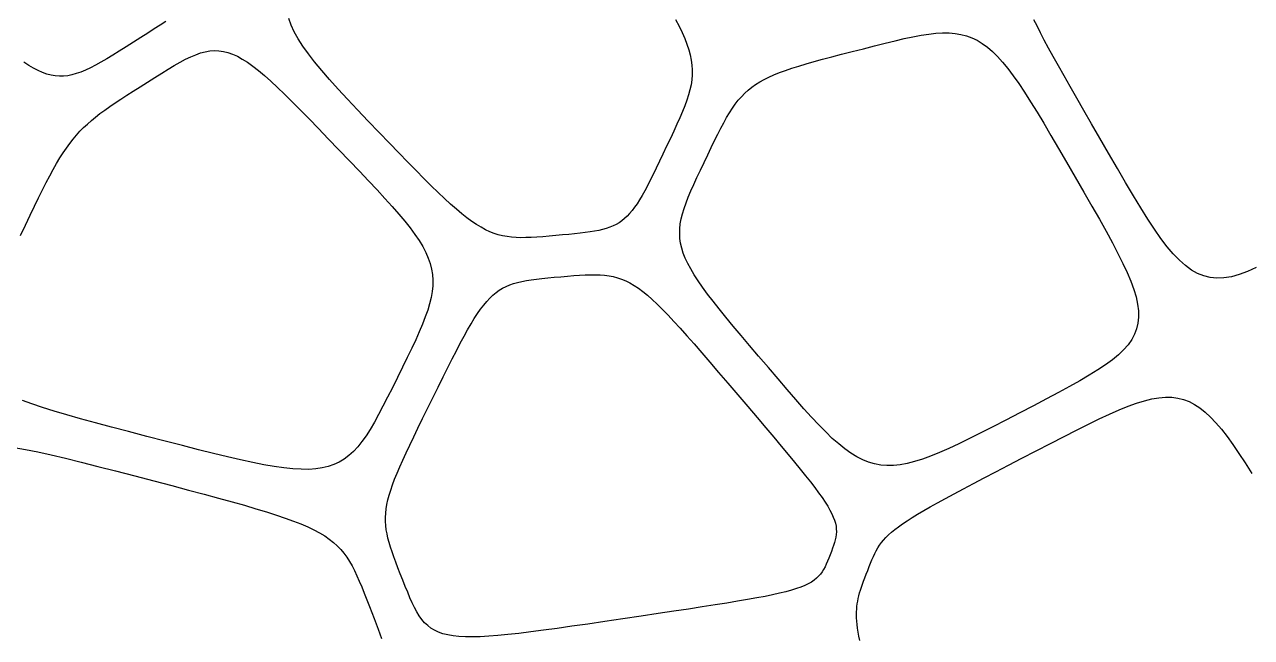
# Model space of a CAD drawing. Header units: millimetres. Extents: x 0 to 2400, y 0 to 1000.
# Drawn here: x 1495.2 to 1979.9, y 434.8 to 677 of the extents above; entities that cross this region are included whole.
import ezdxf

# ---------------------------------------------------------------- set-up
doc = ezdxf.new("R2010")
doc.units = ezdxf.units.MM

msp = doc.modelspace()

# ---------------------------------------------------------------- linework, layer by layer
at = {"layer": '39'}
for p, q in [((1543.94, 673.685), (1541.22, 671.962)), ((1546.48, 675.294), (1543.94, 673.685)), ((1548.85, 676.795), (1546.48, 675.294)), ((1551.04, 678.192), (1548.85, 676.795)), ((1538.31, 670.121), (1535.4, 668.282)), ((1541.22, 671.962), (1538.31, 670.121)), ((1530.11, 664.98), (1527.7, 663.522)), ((1532.67, 666.567), (1530.11, 664.98)), ((1535.4, 668.282), (1532.67, 666.567)), ((1496.93, 660.872), (1494.95, 662.152)), ((1498.83, 659.764), (1496.93, 660.872)), ((1500.64, 658.826), (1498.83, 659.764)), ((1521.25, 659.951), (1519.32, 659.036)), ((1523.28, 661.006), (1521.25, 659.951)), ((1525.43, 662.197), (1523.28, 661.006)), ((1527.7, 663.522), (1525.43, 662.197)), ((1502.39, 658.055), (1500.64, 658.826)), ((1504.09, 657.45), (1502.39, 658.055)), ((1505.75, 657.007), (1504.09, 657.45)), ((1507.39, 656.724), (1505.75, 657.007)), ((1509.02, 656.599), (1507.39, 656.724)), ((1510.64, 656.63), (1509.02, 656.599)), ((1512.29, 656.814), (1510.64, 656.63)), ((1513.97, 657.149), (1512.29, 656.814)), ((1515.69, 657.633), (1513.97, 657.149)), ((1517.47, 658.263), (1515.69, 657.633)), ((1519.32, 659.036), (1517.47, 658.263))]:
    msp.add_line(p, q, dxfattribs=at)
at = {"layer": '41'}
for p, q in [((1558.86, 663.31), (1560.92, 664.299)), ((1560.92, 664.299), (1562.9, 665.127)), ((1562.9, 665.127), (1564.81, 665.789)), ((1564.81, 665.789), (1566.65, 666.281)), ((1566.65, 666.281), (1568.46, 666.596)), ((1568.46, 666.596), (1570.24, 666.729)), ((1570.24, 666.729), (1572.02, 666.675)), ((1572.02, 666.675), (1573.79, 666.428)), ((1573.79, 666.428), (1575.59, 665.983)), ((1575.59, 665.983), (1577.42, 665.335)), ((1577.42, 665.335), (1579.3, 664.478)), ((1579.3, 664.478), (1581.24, 663.407)), ((1549.43, 657.862), (1551.99, 659.438)), ((1551.99, 659.438), (1554.41, 660.874)), ((1554.41, 660.874), (1556.69, 662.167)), ((1556.69, 662.167), (1558.86, 663.31)), ((1581.24, 663.407), (1583.27, 662.116)), ((1583.27, 662.116), (1585.39, 660.6)), ((1585.39, 660.6), (1587.62, 658.854)), ((1540.89, 652.477), (1543.79, 654.317)), ((1543.79, 654.317), (1546.7, 656.153)), ((1546.7, 656.153), (1549.43, 657.862)), ((1587.62, 658.854), (1589.98, 656.872)), ((1589.98, 656.872), (1592.48, 654.649)), ((1592.48, 654.649), (1595.14, 652.179)), ((1535.61, 649.108), (1538.16, 650.745)), ((1538.16, 650.745), (1540.89, 652.477)), ((1595.14, 652.179), (1597.97, 649.457)), ((1597.97, 649.457), (1600.99, 646.478)), ((1526.91, 643.223), (1528.88, 644.623)), ((1528.88, 644.623), (1530.98, 646.061)), ((1530.98, 646.061), (1533.22, 647.551)), ((1533.22, 647.551), (1535.61, 649.108)), ((1600.99, 646.478), (1604.21, 643.236)), ((1521.64, 639.113), (1523.3, 640.482)), ((1523.3, 640.482), (1525.05, 641.848)), ((1525.05, 641.848), (1526.91, 643.223)), ((1604.21, 643.236), (1607.64, 639.726)), ((1607.64, 639.726), (1611.31, 635.942)), ((1517.14, 634.842), (1518.57, 636.307)), ((1518.57, 636.307), (1520.07, 637.726)), ((1520.07, 637.726), (1521.64, 639.113)), ((1611.31, 635.942), (1615.23, 631.88)), ((1511.8, 628.241), (1513.09, 630.031)), ((1513.09, 630.031), (1514.41, 631.718)), ((1514.41, 631.718), (1515.75, 633.317)), ((1515.75, 633.317), (1517.14, 634.842)), ((1615.23, 631.88), (1619.41, 627.533)), ((1509.22, 624.3), (1510.51, 626.336)), ((1510.51, 626.336), (1511.8, 628.241)), ((1619.41, 627.533), (1623.59, 623.184)), ((1506.58, 619.782), (1507.91, 622.12)), ((1507.91, 622.12), (1509.22, 624.3)), ((1623.59, 623.184), (1627.5, 619.107)), ((1503.79, 614.574), (1505.21, 617.271)), ((1505.21, 617.271), (1506.58, 619.782)), ((1627.5, 619.107), (1631.13, 615.283)), ((1500.78, 608.564), (1502.32, 611.676)), ((1502.32, 611.676), (1503.79, 614.574)), ((1631.13, 615.283), (1634.51, 611.694)), ((1634.51, 611.694), (1637.62, 608.323)), ((1499.15, 605.224), (1500.78, 608.564)), ((1637.62, 608.323), (1640.47, 605.151)), ((1495.62, 597.801), (1497.44, 601.641)), ((1497.44, 601.641), (1499.15, 605.224)), ((1640.47, 605.151), (1643.08, 602.16)), ((1643.08, 602.16), (1645.44, 599.332)), ((1493.7, 593.691), (1495.62, 597.801)), ((1645.44, 599.332), (1647.56, 596.649)), ((1647.56, 596.649), (1649.44, 594.093)), ((1649.44, 594.093), (1651.09, 591.645)), ((1651.09, 591.645), (1652.51, 589.288)), ((1652.51, 589.288), (1653.71, 587.003)), ((1653.71, 587.003), (1654.69, 584.773)), ((1654.69, 584.773), (1655.46, 582.578)), ((1655.46, 582.578), (1656.02, 580.402)), ((1656.02, 580.402), (1656.38, 578.226)), ((1656.38, 578.226), (1656.54, 576.031)), ((1656.5, 573.801), (1656.27, 571.515)), ((1656.54, 576.031), (1656.5, 573.801)), ((1655.86, 569.158), (1655.26, 566.71)), ((1656.27, 571.515), (1655.86, 569.158)), ((1654.49, 564.153), (1653.55, 561.469)), ((1655.26, 566.71), (1654.49, 564.153)), ((1652.44, 558.641), (1651.17, 555.649)), ((1653.55, 561.469), (1652.44, 558.641)), ((1651.17, 555.649), (1649.74, 552.476)), ((1648.16, 549.104), (1646.43, 545.515)), ((1649.74, 552.476), (1648.16, 549.104)), ((1646.43, 545.515), (1644.56, 541.69)), ((1644.56, 541.69), (1642.55, 537.611)), ((1640.53, 533.535), (1638.63, 529.726)), ((1642.55, 537.611), (1640.53, 533.535)), ((1498.16, 527.118), (1494.38, 528.513)), ((1638.63, 529.726), (1636.83, 526.179)), ((1502.34, 525.71), (1498.16, 527.118)), ((1506.92, 524.275), (1502.34, 525.71)), ((1511.93, 522.798), (1506.92, 524.275)), ((1636.83, 526.179), (1635.09, 522.89)), ((1517.36, 521.266), (1511.93, 522.798)), ((1523.23, 519.665), (1517.36, 521.266)), ((1529.55, 517.98), (1523.23, 519.665)), ((1633.42, 519.854), (1631.77, 517.065)), ((1635.09, 522.89), (1633.42, 519.854)), ((1536.34, 516.197), (1529.55, 517.98)), ((1543.59, 514.303), (1536.34, 516.197)), ((1550.85, 512.411), (1543.59, 514.303)), ((1630.14, 514.521), (1628.51, 512.215)), ((1631.77, 517.065), (1630.14, 514.521)), ((1557.65, 510.65), (1550.85, 512.411)), ((1564, 509.025), (1557.65, 510.65)), ((1569.93, 507.54), (1564, 509.025)), ((1626.85, 510.143), (1625.14, 508.301)), ((1628.51, 512.215), (1626.85, 510.143)), ((1575.45, 506.2), (1569.93, 507.54)), ((1580.59, 505.009), (1575.45, 506.2)), ((1585.36, 503.973), (1580.59, 505.009)), ((1619.56, 504.104), (1617.47, 503.133)), ((1621.52, 505.286), (1619.56, 504.104)), ((1623.37, 506.684), (1621.52, 505.286)), ((1625.14, 508.301), (1623.37, 506.684)), ((1589.79, 503.096), (1585.36, 503.973)), ((1593.9, 502.382), (1589.79, 503.096)), ((1597.7, 501.837), (1593.9, 502.382)), ((1601.22, 501.466), (1597.7, 501.837)), ((1604.48, 501.272), (1601.22, 501.466)), ((1607.48, 501.26), (1604.48, 501.272)), ((1610.27, 501.436), (1607.48, 501.26)), ((1612.85, 501.803), (1610.27, 501.436)), ((1615.24, 502.367), (1612.85, 501.803)), ((1617.47, 503.133), (1615.24, 502.367))]:
    msp.add_line(p, q, dxfattribs=at)
at = {"layer": '42'}
for p, q in [((1491.19, 509.961), (1495.64, 509.163)), ((1495.64, 509.163), (1500.49, 508.171)), ((1500.49, 508.171), (1505.76, 506.994)), ((1505.76, 506.994), (1511.45, 505.641)), ((1511.45, 505.641), (1517.58, 504.121)), ((1517.58, 504.121), (1524.17, 502.443)), ((1524.17, 502.443), (1531.23, 500.615)), ((1531.23, 500.615), (1538.79, 498.647)), ((1538.79, 498.647), (1546.34, 496.676)), ((1546.34, 496.676), (1553.41, 494.827)), ((1553.41, 494.827), (1560.01, 493.088)), ((1560.01, 493.088), (1566.17, 491.452)), ((1566.17, 491.452), (1571.89, 489.908)), ((1571.89, 489.908), (1577.2, 488.445)), ((1577.2, 488.445), (1582.12, 487.055)), ((1582.12, 487.055), (1586.67, 485.727)), ((1586.67, 485.727), (1590.86, 484.452)), ((1590.86, 484.452), (1594.72, 483.219)), ((1594.72, 483.219), (1598.25, 482.019)), ((1598.25, 482.019), (1601.49, 480.841)), ((1601.49, 480.841), (1604.44, 479.677)), ((1604.44, 479.677), (1607.13, 478.516)), ((1607.13, 478.516), (1609.57, 477.349)), ((1609.57, 477.349), (1611.79, 476.164)), ((1611.79, 476.164), (1613.8, 474.954)), ((1613.8, 474.954), (1615.62, 473.707)), ((1615.62, 473.707), (1617.27, 472.414)), ((1617.27, 472.414), (1618.77, 471.065)), ((1618.77, 471.065), (1620.13, 469.651)), ((1620.13, 469.651), (1621.38, 468.16)), ((1621.38, 468.16), (1622.53, 466.584)), ((1622.53, 466.584), (1623.6, 464.913)), ((1623.6, 464.913), (1624.61, 463.137)), ((1624.61, 463.137), (1625.58, 461.245)), ((1625.58, 461.245), (1626.52, 459.229)), ((1626.52, 459.229), (1627.46, 457.077)), ((1627.46, 457.077), (1628.41, 454.781)), ((1628.41, 454.781), (1629.4, 452.331)), ((1629.4, 452.331), (1630.44, 449.716)), ((1630.44, 449.716), (1631.47, 447.101)), ((1631.47, 447.101), (1632.43, 444.65)), ((1632.43, 444.65), (1633.33, 442.352)), ((1633.33, 442.352), (1634.16, 440.197)), ((1634.16, 440.197), (1634.92, 438.174)), ((1634.92, 438.174), (1635.61, 436.273)), ((1635.61, 436.273), (1636.24, 434.482))]:
    msp.add_line(p, q, dxfattribs=at)
at = {"layer": '47'}
for p, q in [((1699.62, 576.684), (1701.93, 576.914)), ((1701.93, 576.914), (1704.4, 577.141)), ((1704.4, 577.141), (1707.04, 577.373)), ((1707.04, 577.373), (1709.67, 577.602)), ((1709.67, 577.602), (1712.15, 577.807)), ((1712.15, 577.807), (1714.47, 577.977)), ((1714.47, 577.977), (1716.66, 578.104)), ((1716.66, 578.104), (1718.74, 578.177)), ((1718.74, 578.177), (1720.71, 578.188)), ((1720.71, 578.188), (1722.58, 578.128)), ((1722.58, 578.128), (1724.39, 577.986)), ((1724.39, 577.986), (1726.12, 577.753)), ((1726.12, 577.753), (1727.81, 577.421)), ((1727.81, 577.421), (1729.47, 576.979)), ((1729.47, 576.979), (1731.1, 576.418)), ((1681.5, 571.136), (1682.78, 572.045)), ((1682.78, 572.045), (1684.1, 572.845)), ((1684.1, 572.845), (1685.48, 573.544)), ((1685.48, 573.544), (1686.91, 574.152)), ((1686.91, 574.152), (1688.43, 574.68)), ((1688.43, 574.68), (1690.02, 575.136)), ((1690.02, 575.136), (1691.71, 575.53)), ((1691.71, 575.53), (1693.51, 575.873)), ((1693.51, 575.873), (1695.42, 576.173)), ((1695.42, 576.173), (1697.45, 576.44)), ((1697.45, 576.44), (1699.62, 576.684)), ((1731.1, 576.418), (1732.73, 575.729)), ((1732.73, 575.729), (1734.37, 574.902)), ((1734.37, 574.902), (1736.02, 573.929)), ((1736.02, 573.929), (1737.72, 572.798)), ((1737.72, 572.798), (1739.46, 571.502)), ((1676.62, 566.208), (1677.82, 567.653)), ((1677.82, 567.653), (1679.03, 568.95)), ((1679.03, 568.95), (1680.26, 570.107)), ((1680.26, 570.107), (1681.5, 571.136)), ((1739.46, 571.502), (1741.27, 570.031)), ((1741.27, 570.031), (1743.15, 568.375)), ((1743.15, 568.375), (1745.13, 566.525)), ((1672.91, 560.886), (1674.17, 562.834)), ((1674.17, 562.834), (1675.4, 564.605)), ((1675.4, 564.605), (1676.62, 566.208)), ((1745.13, 566.525), (1747.21, 564.471)), ((1747.21, 564.471), (1749.42, 562.205)), ((1749.42, 562.205), (1751.76, 559.716)), ((1670.26, 556.419), (1671.61, 558.751)), ((1671.61, 558.751), (1672.91, 560.886)), ((1751.76, 559.716), (1754.24, 556.996)), ((1667.38, 551.128), (1668.86, 553.881)), ((1668.86, 553.881), (1670.26, 556.419)), ((1754.24, 556.996), (1756.89, 554.034)), ((1756.89, 554.034), (1759.72, 550.822)), ((1664.19, 544.934), (1665.83, 548.148)), ((1665.83, 548.148), (1667.38, 551.128)), ((1759.72, 550.822), (1762.74, 547.35)), ((1662.45, 541.475), (1664.19, 544.934)), ((1762.74, 547.35), (1765.96, 543.609)), ((1765.96, 543.609), (1769.4, 539.589)), ((1660.6, 537.761), (1662.45, 541.475)), ((1769.4, 539.589), (1773.08, 535.28)), ((1656.53, 529.532), (1658.63, 533.783)), ((1658.63, 533.783), (1660.6, 537.761)), ((1773.08, 535.28), (1777, 530.675)), ((1654.43, 525.28), (1656.53, 529.532)), ((1777, 530.675), (1780.92, 526.068)), ((1652.47, 521.297), (1654.43, 525.28)), ((1780.92, 526.068), (1784.59, 521.756)), ((1650.64, 517.567), (1652.47, 521.297)), ((1784.59, 521.756), (1788.01, 517.726)), ((1647.39, 510.814), (1648.95, 514.078)), ((1648.95, 514.078), (1650.64, 517.567)), ((1788.01, 517.726), (1791.19, 513.964)), ((1791.19, 513.964), (1794.14, 510.458)), ((1645.95, 507.761), (1647.39, 510.814)), ((1794.14, 510.458), (1796.86, 507.196)), ((1643.46, 502.229), (1644.64, 504.904)), ((1644.64, 504.904), (1645.95, 507.761)), ((1796.86, 507.196), (1799.37, 504.164)), ((1799.37, 504.164), (1801.67, 501.35)), ((1641.44, 497.367), (1642.39, 499.722)), ((1642.39, 499.722), (1643.46, 502.229)), ((1801.67, 501.35), (1803.76, 498.741)), ((1639.89, 493.057), (1640.61, 495.15)), ((1640.61, 495.15), (1641.44, 497.367)), ((1803.76, 498.741), (1805.66, 496.325)), ((1805.66, 496.325), (1807.37, 494.088)), ((1638.79, 489.184), (1639.29, 491.073)), ((1639.29, 491.073), (1639.89, 493.057)), ((1807.37, 494.088), (1808.9, 492.019)), ((1808.9, 492.019), (1810.26, 490.103)), ((1810.26, 490.103), (1811.45, 488.33)), ((1637.93, 483.941), (1638.11, 485.633)), ((1638.11, 485.633), (1638.4, 487.376)), ((1638.4, 487.376), (1638.79, 489.184)), ((1811.45, 488.33), (1812.49, 486.685)), ((1812.49, 486.685), (1813.37, 485.156)), ((1813.37, 485.156), (1814.11, 483.73)), ((1637.84, 482.286), (1637.93, 483.941)), ((1637.85, 480.654), (1637.84, 482.286)), ((1637.95, 479.029), (1637.85, 480.654)), ((1814.11, 483.73), (1814.71, 482.396)), ((1814.71, 482.396), (1815.18, 481.139)), ((1815.18, 481.139), (1815.53, 479.947)), ((1815.53, 479.947), (1815.77, 478.808)), ((1638.15, 477.397), (1637.95, 479.029)), ((1638.44, 475.744), (1638.15, 477.397)), ((1638.81, 474.055), (1638.44, 475.744)), ((1815.86, 475.578), (1815.71, 474.521)), ((1815.77, 478.808), (1815.89, 477.708)), ((1815.92, 476.636), (1815.86, 475.578)), ((1815.89, 477.708), (1815.92, 476.636)), ((1639.27, 472.316), (1638.81, 474.055)), ((1639.81, 470.512), (1639.27, 472.316)), ((1640.43, 468.629), (1639.81, 470.512)), ((1814.82, 471.234), (1814.41, 470.057)), ((1815.19, 472.362), (1814.82, 471.234)), ((1815.48, 473.454), (1815.19, 472.362)), ((1815.71, 474.521), (1815.48, 473.454)), ((1641.13, 466.652), (1640.43, 468.629)), ((1641.9, 464.567), (1641.13, 466.652)), ((1812.93, 466.191), (1812.43, 464.96)), ((1813.44, 467.503), (1812.93, 466.191)), ((1813.94, 468.818), (1813.44, 467.503)), ((1814.41, 470.057), (1813.94, 468.818)), ((1642.75, 462.359), (1641.9, 464.567)), ((1643.67, 460.014), (1642.75, 462.359)), ((1810.31, 460.76), (1809.65, 459.865)), ((1810.89, 461.712), (1810.31, 460.76)), ((1811.43, 462.726), (1810.89, 461.712)), ((1811.94, 463.807), (1811.43, 462.726)), ((1812.43, 464.96), (1811.94, 463.807)), ((1644.66, 457.517), (1643.67, 460.014)), ((1645.64, 455.021), (1644.66, 457.517)), ((1804.83, 456.064), (1803.44, 455.403)), ((1806.06, 456.751), (1804.83, 456.064)), ((1807.14, 457.47), (1806.06, 456.751)), ((1808.09, 458.225), (1807.14, 457.47)), ((1808.92, 459.022), (1808.09, 458.225)), ((1809.65, 459.865), (1808.92, 459.022)), ((1646.58, 452.689), (1645.64, 455.021)), ((1647.49, 450.518), (1646.58, 452.689)), ((1787.74, 451.084), (1784.45, 450.45)), ((1790.74, 451.704), (1787.74, 451.084)), ((1793.46, 452.314), (1790.74, 451.704)), ((1795.92, 452.92), (1793.46, 452.314)), ((1798.13, 453.527), (1795.92, 452.92)), ((1800.11, 454.14), (1798.13, 453.527)), ((1801.87, 454.763), (1800.11, 454.14)), ((1803.44, 455.403), (1801.87, 454.763)), ((1648.39, 448.503), (1647.49, 450.518)), ((1649.29, 446.642), (1648.39, 448.503)), ((1650.22, 444.932), (1649.29, 446.642)), ((1757.54, 446.053), (1751.71, 445.175)), ((1762.96, 446.882), (1757.54, 446.053)), ((1767.98, 447.665), (1762.96, 446.882)), ((1772.62, 448.409), (1767.98, 447.665)), ((1776.9, 449.117), (1772.62, 448.409)), ((1780.84, 449.796), (1776.9, 449.117)), ((1784.45, 450.45), (1780.84, 449.796)), ((1651.18, 443.37), (1650.22, 444.932)), ((1652.2, 441.952), (1651.18, 443.37)), ((1653.29, 440.676), (1652.2, 441.952)), ((1724.44, 441.128), (1717.74, 440.143)), ((1731.6, 442.187), (1724.44, 441.128)), ((1738.76, 443.247), (1731.6, 442.187)), ((1745.46, 444.241), (1738.76, 443.247)), ((1751.71, 445.175), (1745.46, 444.241)), ((1654.48, 439.539), (1653.29, 440.676)), ((1655.77, 438.537), (1654.48, 439.539)), ((1657.19, 437.668), (1655.77, 438.537)), ((1658.76, 436.928), (1657.19, 437.668)), ((1660.49, 436.313), (1658.76, 436.928)), ((1662.39, 435.822), (1660.49, 436.313)), ((1690.52, 436.433), (1686.21, 435.955)), ((1695.19, 437.003), (1690.52, 436.433)), ((1700.22, 437.662), (1695.19, 437.003)), ((1705.65, 438.407), (1700.22, 437.662)), ((1711.48, 439.235), (1705.65, 438.407)), ((1717.74, 440.143), (1711.48, 439.235)), ((1664.5, 435.451), (1662.39, 435.822)), ((1666.82, 435.197), (1664.5, 435.451)), ((1669.37, 435.057), (1666.82, 435.197)), ((1672.17, 435.027), (1669.37, 435.057)), ((1675.23, 435.106), (1672.17, 435.027)), ((1678.59, 435.288), (1675.23, 435.106)), ((1682.24, 435.572), (1678.59, 435.288)), ((1686.21, 435.955), (1682.24, 435.572))]:
    msp.add_line(p, q, dxfattribs=at)
at = {"layer": '48'}
for p, q in [((1600.54, 676.845), (1599.61, 679.387)), ((1752.37, 679.014), (1753.76, 676.366)), ((1601.78, 674.198), (1600.54, 676.845)), ((1603.33, 671.433), (1601.78, 674.198)), ((1753.76, 676.366), (1754.97, 673.865)), ((1754.97, 673.865), (1756.02, 671.495)), ((1605.19, 668.536), (1603.33, 671.433)), ((1756.02, 671.495), (1756.9, 669.239)), ((1756.9, 669.239), (1757.63, 667.08)), ((1607.35, 665.491), (1605.19, 668.536)), ((1609.83, 662.284), (1607.35, 665.491)), ((1757.63, 667.08), (1758.19, 665)), ((1758.19, 665), (1758.61, 662.985)), ((1612.61, 658.901), (1609.83, 662.284)), ((1758.61, 662.985), (1758.88, 661.015)), ((1758.88, 661.015), (1759, 659.076)), ((1615.69, 655.327), (1612.61, 658.901)), ((1619.07, 651.548), (1615.69, 655.327)), ((1758.81, 655.22), (1758.52, 653.27)), ((1758.98, 657.15), (1758.81, 655.22)), ((1759, 659.076), (1758.98, 657.15)), ((1622.76, 647.549), (1619.07, 651.548)), ((1758.09, 651.282), (1757.54, 649.24)), ((1758.52, 653.27), (1758.09, 651.282)), ((1626.75, 643.315), (1622.76, 647.549)), ((1756.05, 644.928), (1755.13, 642.624)), ((1756.85, 647.128), (1756.05, 644.928)), ((1757.54, 649.24), (1756.85, 647.128)), ((1631.03, 638.832), (1626.75, 643.315)), ((1754.1, 640.198), (1752.95, 637.635)), ((1755.13, 642.624), (1754.1, 640.198)), ((1635.33, 634.367), (1631.03, 638.832)), ((1751.7, 634.917), (1750.34, 632.028)), ((1752.95, 637.635), (1751.7, 634.917)), ((1639.35, 630.19), (1635.33, 634.367)), ((1643.12, 626.293), (1639.35, 630.19)), ((1750.34, 632.028), (1748.88, 628.95)), ((1646.64, 622.666), (1643.12, 626.293)), ((1747.42, 625.874), (1746.05, 622.996)), ((1748.88, 628.95), (1747.42, 625.874)), ((1649.94, 619.3), (1646.64, 622.666)), ((1746.05, 622.996), (1744.75, 620.309)), ((1653.03, 616.187), (1649.94, 619.3)), ((1655.92, 613.316), (1653.03, 616.187)), ((1743.53, 617.805), (1742.37, 615.478)), ((1744.75, 620.309), (1743.53, 617.805)), ((1658.63, 610.679), (1655.92, 613.316)), ((1661.17, 608.267), (1658.63, 610.679)), ((1740.2, 611.325), (1739.17, 609.484)), ((1741.26, 613.32), (1740.2, 611.325)), ((1742.37, 615.478), (1741.26, 613.32)), ((1663.56, 606.07), (1661.17, 608.267)), ((1665.81, 604.081), (1663.56, 606.07)), ((1737.19, 606.241), (1736.22, 604.824)), ((1738.17, 607.792), (1737.19, 606.241)), ((1739.17, 609.484), (1738.17, 607.792)), ((1667.94, 602.288), (1665.81, 604.081)), ((1669.97, 600.684), (1667.94, 602.288)), ((1733.27, 601.305), (1732.24, 600.352)), ((1734.26, 602.363), (1733.27, 601.305)), ((1735.25, 603.534), (1734.26, 602.363)), ((1736.22, 604.824), (1735.25, 603.534)), ((1671.9, 599.259), (1669.97, 600.684)), ((1673.75, 598.005), (1671.9, 599.259)), ((1675.55, 596.911), (1673.75, 598.005)), ((1677.29, 595.969), (1675.55, 596.911)), ((1725.05, 596.451), (1723.59, 596.037)), ((1726.41, 596.921), (1725.05, 596.451)), ((1727.7, 597.453), (1726.41, 596.921)), ((1728.92, 598.055), (1727.7, 597.453)), ((1730.08, 598.734), (1728.92, 598.055)), ((1731.18, 599.497), (1730.08, 598.734)), ((1732.24, 600.352), (1731.18, 599.497)), ((1679, 595.17), (1677.29, 595.969)), ((1680.7, 594.505), (1679, 595.17)), ((1682.39, 593.965), (1680.7, 594.505)), ((1684.09, 593.54), (1682.39, 593.965)), ((1685.82, 593.222), (1684.09, 593.54)), ((1687.6, 593.001), (1685.82, 593.222)), ((1689.43, 592.868), (1687.6, 593.001)), ((1691.33, 592.814), (1689.43, 592.868)), ((1693.31, 592.831), (1691.33, 592.814)), ((1695.4, 592.908), (1693.31, 592.831)), ((1697.61, 593.037), (1695.4, 592.908)), ((1699.95, 593.209), (1697.61, 593.037)), ((1702.43, 593.414), (1699.95, 593.209)), ((1705.08, 593.645), (1702.43, 593.414)), ((1707.72, 593.877), (1705.08, 593.645)), ((1710.2, 594.102), (1707.72, 593.877)), ((1712.52, 594.325), (1710.2, 594.102)), ((1714.68, 594.554), (1712.52, 594.325)), ((1716.71, 594.797), (1714.68, 594.554)), ((1718.61, 595.059), (1716.71, 594.797)), ((1720.38, 595.348), (1718.61, 595.059)), ((1722.04, 595.672), (1720.38, 595.348)), ((1723.59, 596.037), (1722.04, 595.672))]:
    msp.add_line(p, q, dxfattribs=at)
at = {"layer": '50'}
for p, q in [((1855.22, 673.564), (1857.89, 673.722)), ((1857.89, 673.722), (1860.43, 673.713)), ((1860.43, 673.713), (1862.84, 673.527)), ((1831.03, 668.621), (1835.18, 669.666)), ((1835.18, 669.666), (1839.08, 670.615)), ((1839.08, 670.615), (1842.73, 671.458)), ((1842.73, 671.458), (1846.15, 672.185)), ((1846.15, 672.185), (1849.36, 672.784)), ((1849.36, 672.784), (1852.38, 673.248)), ((1852.38, 673.248), (1855.22, 673.564)), ((1862.84, 673.527), (1865.13, 673.152)), ((1865.13, 673.152), (1867.34, 672.579)), ((1867.34, 672.579), (1869.46, 671.798)), ((1869.46, 671.798), (1871.53, 670.798)), ((1871.53, 670.798), (1873.56, 669.569)), ((1873.56, 669.569), (1875.56, 668.101)), ((1810.5, 663.316), (1814.12, 664.278)), ((1814.12, 664.278), (1818, 665.288)), ((1818, 665.288), (1822.16, 666.356)), ((1822.16, 666.356), (1826.59, 667.49)), ((1826.59, 667.49), (1831.03, 668.621)), ((1875.56, 668.101), (1877.55, 666.384)), ((1877.55, 666.384), (1879.55, 664.407)), ((1879.55, 664.407), (1881.57, 662.161)), ((1795.8, 658.915), (1798.32, 659.771)), ((1798.32, 659.771), (1801.04, 660.63)), ((1801.04, 660.63), (1803.97, 661.501)), ((1803.97, 661.501), (1807.12, 662.393)), ((1807.12, 662.393), (1810.5, 663.316)), ((1881.57, 662.161), (1883.64, 659.634)), ((1883.64, 659.634), (1885.76, 656.817)), ((1784, 653.335), (1785.63, 654.363)), ((1785.63, 654.363), (1787.38, 655.34)), ((1787.38, 655.34), (1789.25, 656.274)), ((1789.25, 656.274), (1791.27, 657.175)), ((1791.27, 657.175), (1793.45, 658.053)), ((1793.45, 658.053), (1795.8, 658.915)), ((1885.76, 656.817), (1887.96, 653.7)), ((1778.41, 648.529), (1779.7, 649.853)), ((1779.7, 649.853), (1781.05, 651.089)), ((1781.05, 651.089), (1782.48, 652.247)), ((1782.48, 652.247), (1784, 653.335)), ((1887.96, 653.7), (1890.25, 650.271)), ((1890.25, 650.271), (1892.65, 646.523)), ((1774.84, 643.942), (1776, 645.583)), ((1776, 645.583), (1777.19, 647.109)), ((1777.19, 647.109), (1778.41, 648.529)), ((1892.65, 646.523), (1895.18, 642.442)), ((1771.42, 638.242), (1772.57, 640.281)), ((1772.57, 640.281), (1773.7, 642.178)), ((1773.7, 642.178), (1774.84, 643.942)), ((1895.18, 642.442), (1897.84, 638.021)), ((1769.05, 633.702), (1770.25, 636.052)), ((1770.25, 636.052), (1771.42, 638.242)), ((1897.84, 638.021), (1900.67, 633.248)), ((1766.5, 628.487), (1767.81, 631.183)), ((1767.81, 631.183), (1769.05, 633.702)), ((1900.67, 633.248), (1903.68, 628.112)), ((1763.66, 622.522), (1765.12, 625.602)), ((1765.12, 625.602), (1766.5, 628.487)), ((1903.68, 628.112), (1906.88, 622.606)), ((1762.2, 619.441), (1763.66, 622.522)), ((1906.88, 622.606), (1910.29, 616.716)), ((1759.59, 613.828), (1760.84, 616.548)), ((1760.84, 616.548), (1762.2, 619.441)), ((1910.29, 616.716), (1913.69, 610.825)), ((1757.43, 608.841), (1758.45, 611.265)), ((1758.45, 611.265), (1759.59, 613.828)), ((1913.69, 610.825), (1916.86, 605.308)), ((1755.77, 604.348), (1756.53, 606.541)), ((1756.53, 606.541), (1757.43, 608.841)), ((1754.63, 600.22), (1755.13, 602.246)), ((1755.13, 602.246), (1755.77, 604.348)), ((1916.86, 605.308), (1919.8, 600.146)), ((1754.02, 594.423), (1754.08, 596.324)), ((1754.08, 596.324), (1754.28, 598.251)), ((1754.28, 598.251), (1754.63, 600.22)), ((1919.8, 600.146), (1922.5, 595.321)), ((1754.13, 592.532), (1754.02, 594.423)), ((1754.4, 590.634), (1754.13, 592.532)), ((1922.5, 595.321), (1924.95, 590.812)), ((1754.84, 588.712), (1754.4, 590.634)), ((1755.46, 586.751), (1754.84, 588.712)), ((1756.25, 584.734), (1755.46, 586.751)), ((1924.95, 590.812), (1927.15, 586.603)), ((1927.15, 586.603), (1929.1, 582.673)), ((1757.23, 582.645), (1756.25, 584.734)), ((1758.4, 580.467), (1757.23, 582.645)), ((1929.1, 582.673), (1930.8, 579.005)), ((1759.76, 578.184), (1758.4, 580.467)), ((1761.32, 575.78), (1759.76, 578.184)), ((1930.8, 579.005), (1932.23, 575.579)), ((1763.09, 573.239), (1761.32, 575.78)), ((1765.07, 570.544), (1763.09, 573.239)), ((1932.23, 575.579), (1933.39, 572.377)), ((1933.39, 572.377), (1934.28, 569.379)), ((1767.26, 567.679), (1765.07, 570.544)), ((1769.67, 564.628), (1767.26, 567.679)), ((1934.28, 569.379), (1934.9, 566.568)), ((1772.31, 561.373), (1769.67, 564.628)), ((1934.9, 566.568), (1935.23, 563.925)), ((1935.23, 563.925), (1935.28, 561.43)), ((1775.18, 557.9), (1772.31, 561.373)), ((1778.28, 554.191), (1775.18, 557.9)), ((1935.05, 559.065), (1934.51, 556.811)), ((1935.28, 561.43), (1935.05, 559.065)), ((1781.62, 550.231), (1778.28, 554.191)), ((1932.56, 552.562), (1931.12, 550.529)), ((1933.69, 554.65), (1932.56, 552.562)), ((1934.51, 556.811), (1933.69, 554.65)), ((1785.21, 546.002), (1781.62, 550.231)), ((1929.37, 548.532), (1927.31, 546.553)), ((1931.12, 550.529), (1929.37, 548.532)), ((1789.05, 541.489), (1785.21, 546.002)), ((1924.92, 544.572), (1922.22, 542.572)), ((1927.31, 546.553), (1924.92, 544.572)), ((1792.9, 536.979), (1789.05, 541.489)), ((1915.81, 538.434), (1912.1, 536.261)), ((1919.18, 540.532), (1915.81, 538.434)), ((1922.22, 542.572), (1919.18, 540.532)), ((1796.5, 532.765), (1792.9, 536.979)), ((1908.05, 533.992), (1903.66, 531.609)), ((1912.1, 536.261), (1908.05, 533.992)), ((1799.89, 528.845), (1796.5, 532.765)), ((1803.09, 525.214), (1799.89, 528.845)), ((1898.91, 529.094), (1893.81, 526.427)), ((1903.66, 531.609), (1898.91, 529.094)), ((1806.11, 521.87), (1803.09, 525.214)), ((1888.35, 523.59), (1882.89, 520.757)), ((1893.81, 526.427), (1888.35, 523.59)), ((1808.97, 518.809), (1806.11, 521.87)), ((1811.7, 516.026), (1808.97, 518.809)), ((1882.89, 520.757), (1877.77, 518.116)), ((1814.31, 513.519), (1811.7, 516.026)), ((1872.97, 515.671), (1868.48, 513.427)), ((1877.77, 518.116), (1872.97, 515.671)), ((1816.83, 511.284), (1814.31, 513.519)), ((1819.26, 509.317), (1816.83, 511.284)), ((1821.65, 507.615), (1819.26, 509.317)), ((1860.33, 509.55), (1856.63, 507.926)), ((1864.28, 511.385), (1860.33, 509.55)), ((1868.48, 513.427), (1864.28, 511.385)), ((1823.99, 506.174), (1821.65, 507.615)), ((1826.33, 504.99), (1823.99, 506.174)), ((1828.66, 504.06), (1826.33, 504.99)), ((1831.02, 503.38), (1828.66, 504.06)), ((1846.8, 504.354), (1843.88, 503.608)), ((1849.89, 505.325), (1846.8, 504.354)), ((1853.16, 506.517), (1849.89, 505.325)), ((1856.63, 507.926), (1853.16, 506.517)), ((1833.42, 502.947), (1831.02, 503.38)), ((1835.89, 502.757), (1833.42, 502.947)), ((1838.44, 502.806), (1835.89, 502.757)), ((1841.1, 503.091), (1838.44, 502.806)), ((1843.88, 503.608), (1841.1, 503.091))]:
    msp.add_line(p, q, dxfattribs=at)
at = {"layer": '51'}
for p, q in [((1934.51, 527.407), (1937.63, 528.37)), ((1937.63, 528.37), (1940.57, 529.091)), ((1940.57, 529.091), (1943.33, 529.563)), ((1943.33, 529.563), (1945.94, 529.784)), ((1945.94, 529.784), (1948.42, 529.748)), ((1948.42, 529.748), (1950.79, 529.451)), ((1950.79, 529.451), (1953.07, 528.888)), ((1953.07, 528.888), (1955.28, 528.053)), ((1923.84, 523.109), (1927.64, 524.772)), ((1927.64, 524.772), (1931.19, 526.207)), ((1931.19, 526.207), (1934.51, 527.407)), ((1955.28, 528.053), (1957.42, 526.943)), ((1957.42, 526.943), (1959.54, 525.553)), ((1959.54, 525.553), (1961.63, 523.879)), ((1961.63, 523.879), (1963.73, 521.914)), ((1910.8, 516.796), (1915.44, 519.117)), ((1915.44, 519.117), (1919.78, 521.223)), ((1919.78, 521.223), (1923.84, 523.109)), ((1963.73, 521.914), (1965.85, 519.655)), ((1965.85, 519.655), (1968.01, 517.098)), ((1900.53, 511.53), (1905.83, 514.266)), ((1905.83, 514.266), (1910.8, 516.796)), ((1968.01, 517.098), (1970.22, 514.236)), ((1970.22, 514.236), (1972.52, 511.067)), ((1894.87, 508.594), (1900.53, 511.53)), ((1972.52, 511.067), (1974.91, 507.584)), ((1883.91, 502.904), (1889.21, 505.656)), ((1889.21, 505.656), (1894.87, 508.594)), ((1974.91, 507.584), (1977.41, 503.784)), ((1874.36, 497.92), (1878.96, 500.328)), ((1878.96, 500.328), (1883.91, 502.904)), ((1977.41, 503.784), (1980.05, 499.661)), ((1866.09, 493.568), (1870.07, 495.67)), ((1870.07, 495.67), (1874.36, 497.92)), ((1855.9, 488.055), (1859.02, 489.77)), ((1859.02, 489.77), (1862.42, 491.604)), ((1862.42, 491.604), (1866.09, 493.568)), ((1848, 483.534), (1850.4, 484.946)), ((1850.4, 484.946), (1853.03, 486.45)), ((1853.03, 486.45), (1855.9, 488.055)), ((1842.06, 479.746), (1843.85, 480.943)), ((1843.85, 480.943), (1845.83, 482.202)), ((1845.83, 482.202), (1848, 483.534)), ((1835.5, 474.368), (1836.54, 475.395)), ((1836.54, 475.395), (1837.7, 476.436)), ((1837.7, 476.436), (1839, 477.502)), ((1839, 477.502), (1840.45, 478.603)), ((1840.45, 478.603), (1842.06, 479.746)), ((1831.66, 469.126), (1832.29, 470.22)), ((1832.29, 470.22), (1832.98, 471.282)), ((1832.98, 471.282), (1833.73, 472.321)), ((1833.73, 472.321), (1834.57, 473.347)), ((1834.57, 473.347), (1835.5, 474.368)), ((1829.43, 464.23), (1829.98, 465.551)), ((1829.98, 465.551), (1830.52, 466.8)), ((1830.52, 466.8), (1831.08, 467.989)), ((1831.08, 467.989), (1831.66, 469.126)), ((1827.73, 459.849), (1828.3, 461.339)), ((1828.3, 461.339), (1828.88, 462.83)), ((1828.88, 462.83), (1829.43, 464.23)), ((1825.82, 454.678), (1826.23, 455.872)), ((1826.23, 455.872), (1826.69, 457.125)), ((1826.69, 457.125), (1827.19, 458.448)), ((1827.19, 458.448), (1827.73, 459.849)), ((1824.55, 450.286), (1824.8, 451.346)), ((1824.8, 451.346), (1825.1, 452.425)), ((1825.1, 452.425), (1825.44, 453.532)), ((1825.44, 453.532), (1825.82, 454.678)), ((1823.89, 444.908), (1823.94, 446.027)), ((1823.94, 446.027), (1824.03, 447.115)), ((1824.03, 447.115), (1824.16, 448.18)), ((1824.16, 448.18), (1824.33, 449.234)), ((1824.33, 449.234), (1824.55, 450.286)), ((1823.89, 443.745), (1823.89, 444.908)), ((1823.93, 442.531), (1823.89, 443.745)), ((1824.02, 441.255), (1823.93, 442.531)), ((1824.15, 439.905), (1824.02, 441.255)), ((1824.32, 438.473), (1824.15, 439.905)), ((1824.54, 436.949), (1824.32, 438.473)), ((1824.81, 435.321), (1824.54, 436.949)), ((1825.12, 433.581), (1824.81, 435.321))]:
    msp.add_line(p, q, dxfattribs=at)
at = {"layer": '57'}
for p, q in [((1895.17, 676.466), (1893.97, 678.938)), ((1896.53, 673.789), (1895.17, 676.466)), ((1898.05, 670.891), (1896.53, 673.789)), ((1899.74, 667.757), (1898.05, 670.891)), ((1901.6, 664.369), (1899.74, 667.757)), ((1903.63, 660.712), (1901.6, 664.369)), ((1905.85, 656.769), (1903.63, 660.712)), ((1908.27, 652.524), (1905.85, 656.769)), ((1910.88, 647.961), (1908.27, 652.524)), ((1913.69, 643.063), (1910.88, 647.961)), ((1916.72, 637.814), (1913.69, 643.063)), ((1919.96, 632.197), (1916.72, 637.814)), ((1923.43, 626.198), (1919.96, 632.197)), ((1926.91, 620.2), (1923.43, 626.198)), ((1930.17, 614.601), (1926.91, 620.2)), ((1933.25, 609.396), (1930.17, 614.601)), ((1936.16, 604.586), (1933.25, 609.396)), ((1938.93, 600.167), (1936.16, 604.586)), ((1941.57, 596.138), (1938.93, 600.167)), ((1944.12, 592.495), (1941.57, 596.138)), ((1946.59, 589.238), (1944.12, 592.495)), ((1949.01, 586.365), (1946.59, 589.238)), ((1951.39, 583.872), (1949.01, 586.365)), ((1953.77, 581.758), (1951.39, 583.872)), ((1956.15, 580.022), (1953.77, 581.758)), ((1958.57, 578.66), (1956.15, 580.022)), ((1961.04, 577.671), (1958.57, 578.66)), ((1963.59, 577.053), (1961.04, 577.671)), ((1966.24, 576.803), (1963.59, 577.053)), ((1969.01, 576.92), (1966.24, 576.803)), ((1971.93, 577.402), (1969.01, 576.92)), ((1975.01, 578.245), (1971.93, 577.402)), ((1978.28, 579.45), (1975.01, 578.245)), ((1981.76, 581.012), (1978.28, 579.45))]:
    msp.add_line(p, q, dxfattribs=at)

doc.saveas('drawing.dxf')
